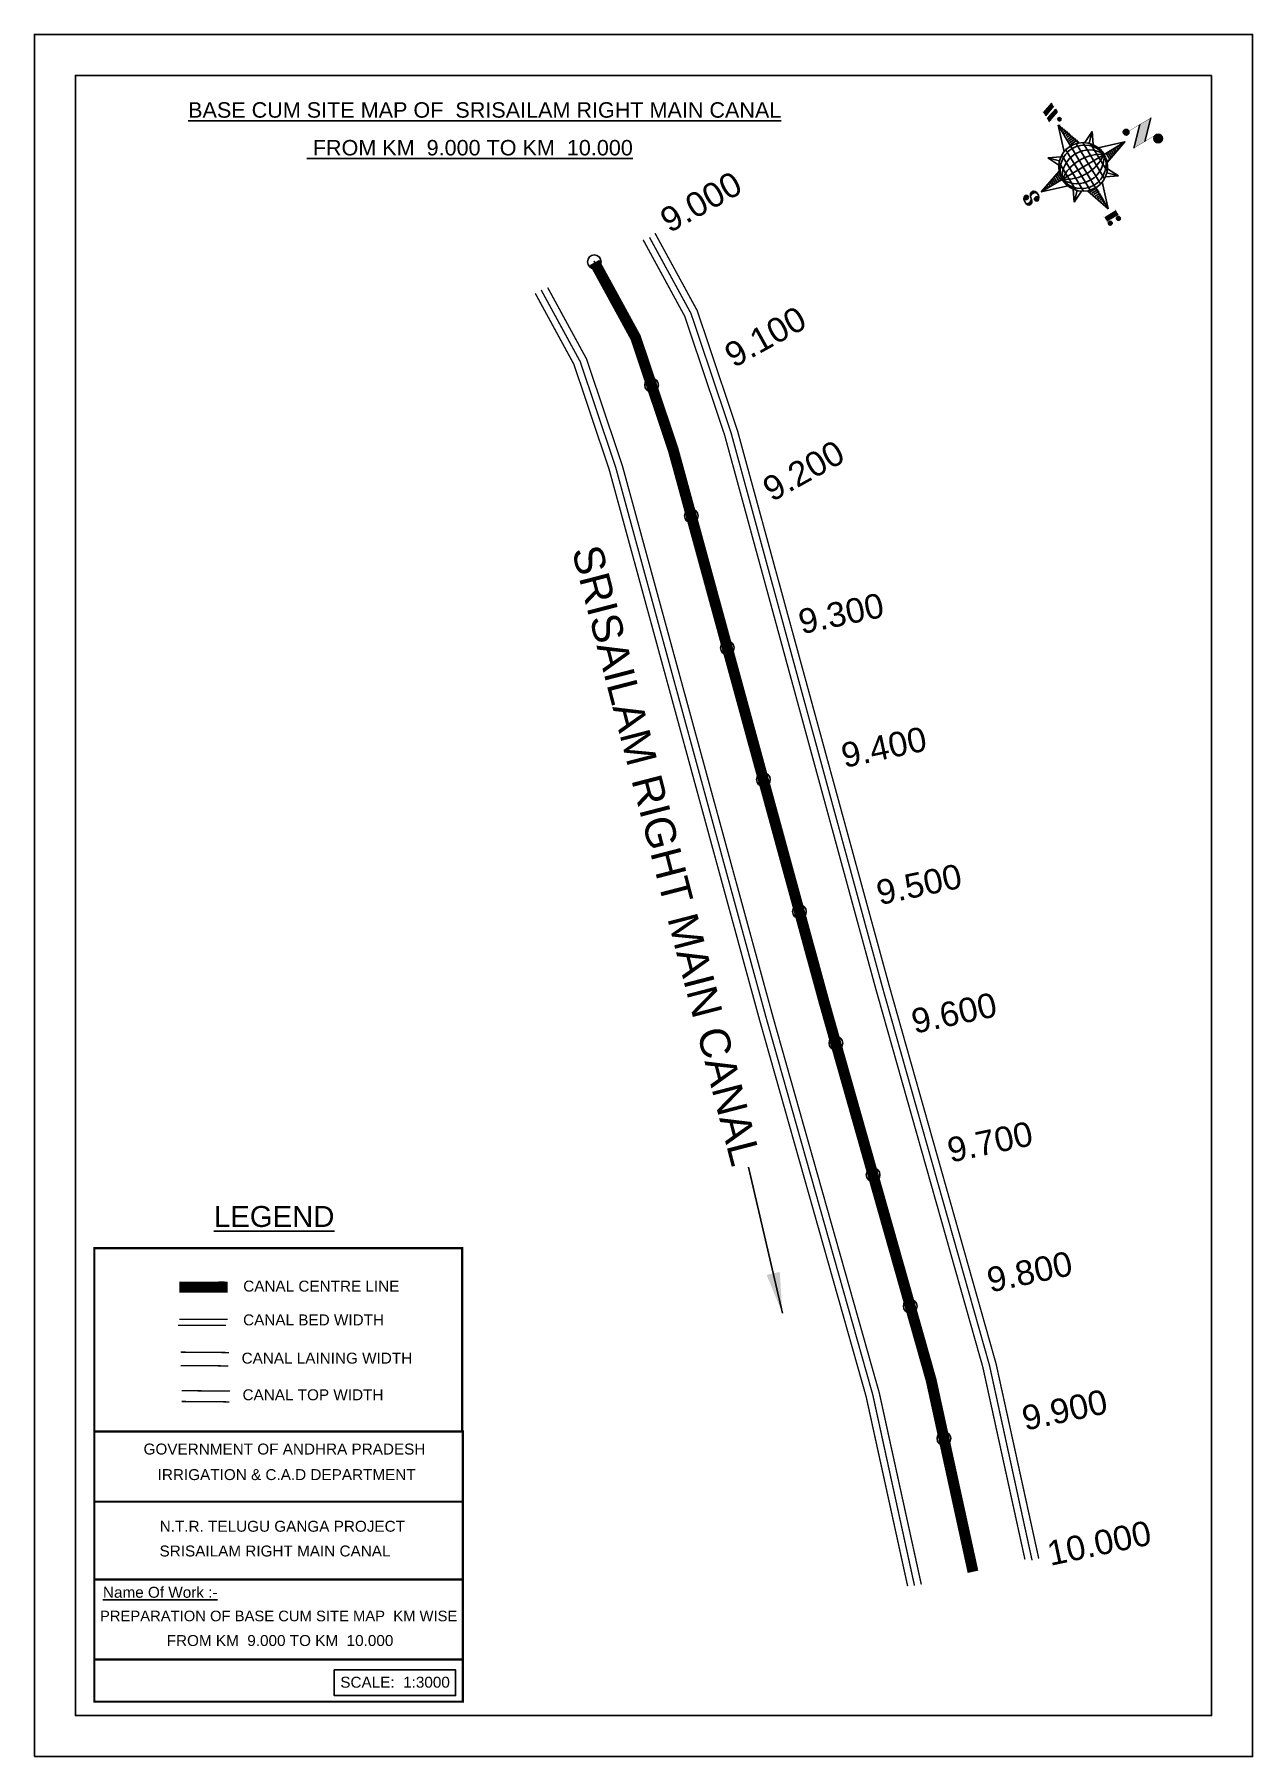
# Model space of a CAD drawing. Header units: inches. Extents: x 285930 to 286821, y 1753416 to 1754676.
import ezdxf

# ---------------------------------------------------------------- set-up
doc = ezdxf.new("R2010")
doc.units = ezdxf.units.IN
doc.header["$MEASUREMENT"] = 0
doc.header["$PDMODE"] = 32
doc.header["$PDSIZE"] = 10
for name, color, linetype in [('AQUADUCT', 1, 'Continuous'), ('bed with', 5, 'Continuous'), ('bord', 1, 'Continuous'), ('CHAINAGE', 7, 'Continuous'), ('FRAME 025', 7, 'Continuous'), ('lining', 4, 'Continuous'), ('TEXT', 7, 'Continuous'), ('top of bund', 1, 'Continuous'), ('V', 6, 'Continuous')]:
    doc.layers.add(name, color=color, linetype=linetype)
doc.styles.get("Standard").update_dxf_attribs({"font": 'arial.ttf'})
doc.dimstyles.get("Standard").update_dxf_attribs({"dimtxt": 0.18, "dimasz": 0.18, "dimexe": 0.18, "dimexo": 0.0625, "dimgap": 0.09, "dimtad": 0, "dimtih": 1, "dimtoh": 1, "dimdec": 4, "dimzin": 0, "dimdsep": 46, "dimtxsty": 'Standard', "dimcen": 0.09, "dimadec": 0, "dimazin": 0, "dimtfac": 1, "dimtdec": 4, "dimtofl": 0, "dimtmove": 0, "dimatfit": 3, "dimfxl": 0, "dimtolj": 1, "dimtzin": 0, "dimarcsym": 0})
pattern_1 = [(267.297113149, (-8720374.938, 50637915.138), (10.5367255337, -0.497431438), [])]
pattern_2 = [(357.297113149, (-8720374.938, 50637915.138), (0.497431438, 10.5367255337), [])]

# ---------------------------------------------------------------- blocks, each defined once
blk = doc.blocks.new('*X5')
at = {"color": 0, "linetype": 'Continuous'}
for p, q in [((6321.6, 240.5), (6322.3, 241.2)), ((6321.6, 240.3), (6322.3, 241)), ((6321.6, 240.1), (6322.3, 240.8)), ((6321.6, 239.9), (6322.4, 240.7)), ((6321.6, 239.8), (6322.4, 240.6)), ((6321.6, 239.6), (6322.5, 240.5)), ((6321.6, 239.4), (6322.5, 240.3)), ((6321.6, 239.2), (6322.6, 240.2)), ((6321.7, 239.1), (6322.6, 240.1)), ((6321.8, 240.8), (6322.4, 241.4)), ((6321.8, 239), (6322.7, 240)), ((6321.8, 239), (6322.8, 239.9)), ((6321.9, 238.9), (6322.9, 239.8)), ((6322, 238.8), (6323, 239.7)), ((6322.1, 241.3), (6322.4, 241.6)), ((6322.1, 238.7), (6323.1, 239.6)), ((6322.2, 238.6), (6323.1, 239.6)), ((6322.3, 238.5), (6323.2, 239.5)), ((6322.4, 238.5), (6323.3, 239.4)), ((6322.5, 238.4), (6323.4, 239.3)), ((6322.7, 238.4), (6323.6, 239.3)), ((6322.8, 238.3), (6323.7, 239.2)), ((6322.9, 238.3), (6323.8, 239.1)), ((6323.1, 238.2), (6323.9, 239.1)), ((6323.2, 238.2), (6324, 239)), ((6323.3, 238.2), (6324.2, 239)), ((6323.5, 238.1), (6324.3, 238.9)), ((6323.7, 238.1), (6324.4, 238.9)), ((6323.8, 238.1), (6324.6, 238.8)), ((6324.1, 238.2), (6324.7, 238.8)), ((6324.3, 238.3), (6324.9, 238.8)), ((6324.6, 238.3), (6325.1, 238.8)), ((6324.8, 238.4), (6325.2, 238.8)), ((6325.1, 238.5), (6325.4, 238.8)), ((6325.4, 238.6), (6325.6, 238.8))]:
    blk.add_line(p, q, dxfattribs=at)
blk = doc.blocks.new('*X4')
at = {"color": 0, "linetype": 'Continuous'}
for p, q in [((6324.4, 240.3), (6324.5, 240.4)), ((6324.6, 240.3), (6324.8, 240.5)), ((6324.7, 240.2), (6325, 240.5)), ((6324.8, 240.2), (6325.2, 240.6)), ((6325, 240.1), (6325.5, 240.6)), ((6325.1, 240.1), (6325.6, 240.6)), ((6325.2, 240), (6325.8, 240.6)), ((6325.3, 240), (6326, 240.6)), ((6325.4, 239.9), (6326.1, 240.6)), ((6325.5, 239.8), (6326.2, 240.5)), ((6325.6, 239.8), (6326.3, 240.5)), ((6325.7, 239.7), (6326.5, 240.4)), ((6325.9, 239.6), (6326.6, 240.3)), ((6326, 239.5), (6326.7, 240.3)), ((6326, 239.4), (6326.8, 240.2)), ((6326.1, 239.3), (6327, 240.2)), ((6326.2, 239.3), (6327.1, 240.1)), ((6326.3, 239.2), (6327.1, 240)), ((6326.4, 239.1), (6327.2, 239.9)), ((6326.5, 239), (6327.3, 239.8)), ((6326.5, 238.9), (6327.4, 239.7)), ((6326.6, 238.8), (6327.5, 239.6)), ((6326.7, 238.7), (6327.5, 239.5)), ((6326.8, 238.6), (6327.6, 239.4)), ((6326.8, 238.5), (6327.7, 239.3)), ((6326.8, 236.5), (6327.4, 237)), ((6326.9, 238.3), (6327.8, 239.2)), ((6326.9, 238.2), (6327.9, 239.1)), ((6326.9, 236.8), (6327.6, 237.4)), ((6327, 238.1), (6327.8, 239)), ((6327, 237.9), (6327.8, 238.8)), ((6327, 237.8), (6327.8, 238.6)), ((6327, 237.6), (6327.8, 238.4)), ((6327, 237.4), (6327.8, 238.2)), ((6327, 237.3), (6327.8, 238)), ((6327, 237.1), (6327.8, 237.9))]:
    blk.add_line(p, q, dxfattribs=at)
blk = doc.blocks.new('H')
at = {"layer": 'bord', "extrusion": (0.000427885, 0.004792, 0.999988)}
h = blk.add_hatch(dxfattribs=at)
h.set_pattern_fill('LINE', color=8, scale=84.387686, angle=-2.70289, style=0)
h.set_pattern_definition(pattern_2)
h.paths.add_polyline_path([(-492.5, 785.6, -0.090992), (-448, 775.2), (-486.5, 912)])
h = blk.add_hatch(dxfattribs=at)
h.set_pattern_fill('LINE', color=8, scale=84.387686, angle=-92.70289, style=0)
h.set_pattern_definition(pattern_1)
h.paths.add_polyline_path([(-624.9, 665.1, -0.090992), (-614.5, 709.6), (-751.3, 671.1)])
h = blk.add_hatch(dxfattribs=at)
h.set_pattern_fill('LINE', color=8, scale=84.387686, angle=-92.70289, style=0)
h.set_pattern_definition(pattern_1)
h.paths.add_polyline_path([(-245.6, 647.2), (-372, 653.2, -0.090992), (-382.4, 608.7)])
h = blk.add_hatch(dxfattribs=at)
h.set_pattern_fill('LINE', color=8, scale=84.387686, angle=-2.70289, style=0)
h.set_pattern_definition(pattern_2)
h.paths.add_polyline_path([(-504.4, 532.7, -0.090992), (-548.9, 543.1), (-510.4, 406.3)])
for p, q in [((-516.2, 1087.1, -1217.1), (-431.5, 994, -1216.7)), ((-519.4, 1020.4, -1216.8), (-434.7, 927.3, -1216.4)), ((-538.3, 773.7, -1215.6), (-487, 906.2, -1216.3)), ((-487, 906.2, -1216.3), (-493, 779.8, -1215.7)), ((-487, 906.2, -1216.3), (-448.5, 769.4, -1215.7)), ((-626.7, 793.8, -1215.7), (-566.8, 760.2, -1215.6)), ((-626.7, 793.8, -1215.7), (-584.1, 747, -1215.5)), ((-598.9, 731, -1215.4), (-626.7, 793.8, -1215.7)), ((-421.3, 753.3, -1215.6), (-358.5, 781.1, -1215.7)), ((-358.5, 781.1, -1215.7), (-405.3, 738.5, -1215.5)), ((-358.5, 781.1, -1215.7), (-392.1, 721.2, -1215.4)), ((-864.7, 700.9, -1215.1), (-846.9, 637.7, -1214.9)), ((-846.9, 700.1, -1215.1), (-829.1, 636.9, -1214.9)), ((-829.1, 699.2, -1215.2), (-811.3, 636, -1214.9)), ((-829.1, 699.2, -1215.2), (-811.3, 698.4, -1215.2)), ((-811.3, 698.4, -1215.2), (-793.5, 635.2, -1214.9)), ((-751.8, 665.3, -1215), (-615, 703.8, -1215.3)), ((-751.8, 665.3, -1215), (-625.4, 659.3, -1215)), ((-619.3, 614, -1214.8), (-751.8, 665.3, -1215)), ((-246.1, 641.4, -1215.1), (-382.9, 602.9, -1214.9)), ((-378.6, 692.6, -1215.3), (-246.1, 641.4, -1215.1)), ((-372.5, 647.4, -1215.1), (-246.1, 641.4, -1215.1)), ((-213.5, 669.3, -1215.3), (-216.7, 600.8, -1214.9)), ((-197.2, 599.9, -1214.9), (-193.9, 668.4, -1215.3)), ((-639.4, 525.6, -1214.4), (-605.8, 585.5, -1214.7)), ((-639.4, 525.6, -1214.4), (-592.6, 568.1, -1214.6)), ((-576.6, 553.3, -1214.6), (-639.4, 525.6, -1214.4)), ((-510.9, 400.5, -1213.9), (-549.4, 537.2, -1214.5)), ((-371.2, 512.9, -1214.5), (-431.1, 546.5, -1214.6)), ((-371.2, 512.9, -1214.5), (-413.8, 559.7, -1214.7)), ((-399, 575.7, -1214.7), (-371.2, 512.9, -1214.5)), ((-459.6, 533, -1214.5), (-510.9, 400.5, -1213.9)), ((-504.9, 526.9, -1214.5), (-510.9, 400.5, -1213.9))]:
    blk.add_line(p, q, dxfattribs=at)
at = {"layer": 'bord', "color": 8, "linetype": 'ByBlock', "extrusion": (0.000427885, 0.004792, 0.999988)}
for p, q in [((-386.5, 711.4, -1215.4), (-605.5, 721.7, -1215.4)), ((-410.8, 744.2, -1215.5), (-578.1, 752.1, -1215.5)), ((-493, 779.8, -1215.7), (-504.9, 526.9, -1214.5)), ((-372.5, 647.4, -1215.1), (-625.4, 659.3, -1215)), ((-378, 615.9, -1214.9), (-622.9, 627.5, -1214.9)), ((-375, 679.2, -1215.3), (-619.9, 690.7, -1215.2)), ((-392.4, 584.9, -1214.8), (-611.4, 595.3, -1214.7)), ((-419.8, 554.6, -1214.6), (-587.1, 562.5, -1214.6))]:
    blk.add_line(p, q, dxfattribs=at)
at = {"layer": 'bord', "extrusion": (0.000427885, 0.004792, 0.999988), "elevation": -1212.1}
for points in [[(-522, 959.6, 1.61, 1.61, 0), (-515.7, 1092.9, 1.61, 1.61, 0)], [(-434.2, 933.1, 1.61, 1.61, 0), (-427.9, 1066.5, 1.61, 1.61, 0)], [(-870.1, 707, 0.642, 0.642, 0), (-846.4, 705.9, 0.642, 0.642, 0)], [(-828.6, 642.7, 0.642, 0.642, 0), (-855.2, 643.9, 0.642, 0.642, 0)], [(-828.6, 642.7, 0.642, 0.642, 0), (-821, 678, 0.642, 0.642, 0)], [(-810.8, 641.8, 0.642, 0.642, 0), (-784.1, 640.6, 0.642, 0.642, 0)], [(-793, 641, 0.642, 0.642, 0), (-781.6, 693.9, 0.642, 0.642, 0)], [(-222.7, 675.6, 0.706, 0.706, 0), (-173.8, 673.3, 0.706, 0.706, 0)], [(-177.1, 604.8, 0.706, 0.706, 0), (-226, 607.1, 0.706, 0.706, 0)]]:
    blk.add_lwpolyline(points, format="xyseb", dxfattribs=at)
for points in [[(-413.7, 1073.1, 22.3, 22.3, 1), (-397.6, 1057.7, 22.3, 22.3, 1)], [(-530.3, 949.5, 14.8, 14.8, 1), (-519.6, 939.3, 14.8, 14.8, 1)], [(-775.9, 696.6, 8.9, 8.9, 1), (-769.5, 690.4, 8.9, 8.9, 1)], [(-177.8, 666.9, 9.79, 9.79, 1), (-170.8, 660.1, 9.79, 9.79, 1)], [(-180.1, 618, 9.79, 9.79, 1), (-173.1, 611.2, 9.79, 9.79, 1)], [(-489.8, 361.7, 11.1, 11.1, 1), (-498.1, 369.1, 11.1, 11.1, 1)], [(-525.2, 321.6, 11.1, 11.1, 1), (-533.4, 328.9, 11.1, 11.1, 1)]]:
    blk.add_lwpolyline(points, format="xyseb", close=True, dxfattribs=at)
at = {"layer": 'bord', "extrusion": (0.000427885, 0.004792, 0.999988), "const_width": 0.706, "elevation": -1212.1}
blk.add_lwpolyline([(-194.8, 644.8), (-185, 644.4)], dxfattribs=at)
at = {"layer": 'bord', "extrusion": (0.000427885, 0.004792, 0.999988), "elevation": -1212.1}
for points in [[(-537, 317.4), (-530.7, 310.5), (-519.8, 306.8), (-504.9, 306.9), (-493.9, 310), (-486.3, 317.7), (-486.5, 325.8), (-490.6, 333.3), (-493.5, 336.2), (-502.8, 340.9), (-522.5, 347.3), (-530.4, 351.6), (-533.7, 354.6), (-537.4, 362.6), (-537, 373.4), (-530, 380.7), (-520, 384.1), (-503.5, 384.2), (-492.5, 379.9), (-487.1, 373.3)], [(-522.5, 347.6), (-526.2, 353.8), (-527.8, 360.6), (-527.9, 370.6), (-525.9, 375.5), (-521.3, 381.2), (-514.5, 384.4)], [(-504.9, 306.9), (-499, 312.4), (-497, 319.4), (-497.5, 326.5), (-501.2, 335.4), (-509.2, 343.2)]]:
    blk.add_lwpolyline(points, dxfattribs=at)
at = {"layer": 'bord', "extrusion": (0.000427885, 0.004792, 0.999988)}
for centre, radius in [((-405.6, 1065.4, -1212.1), 22.3), ((-525, 944.4, -1212.1), 14.8), ((-498.4, 659.1, -1212.1), 126.6), ((-772.7, 693.5, -1212.1), 8.9), ((-174.3, 663.5, -1212.1), 9.79), ((-176.6, 614.6, -1212.1), 9.79), ((-494, 365.4, -1212.1), 11.1), ((-529.3, 325.2, -1212.1), 11.1)]:
    blk.add_circle(centre, radius, dxfattribs=at)
at = {"layer": 'bord', "color": 8, "linetype": 'ByBlock', "extrusion": (0.000427885, 0.004792, 0.999988)}
for centre, radius, start, end in [((-481.5, 658.3, -1212.1), 127.7, 94.92536, 259.66906), ((-436.8, 656.2, -1212.1), 140.8, 113.28644, 241.30798), ((-315.9, 650.5, -1212.1), 222.3, 142.58916, 212.00526), ((-560.1, 662.1, -1212.1), 140.8, 293.28644, 61.30798), ((-681, 667.8, -1212.1), 222.3, 322.58916, 32.00526), ((-515.4, 659.9, -1212.1), 127.7, 274.92536, 79.66906)]:
    blk.add_arc(centre, radius, start, end, dxfattribs=at)
at = {"layer": 'bord', "extrusion": (0.000427885, 0.004792, 0.999988)}
for points in [[(-515.7, 1092.9, -1212.1), (-431, 999.8, -1212.1), (-518.9, 1026.2, -1212.1), (-434.2, 933.1, -1212.1)], [(-864.1, 706.7, -1212.1), (-846.4, 705.9, -1212.1), (-846.3, 643.5, -1212.1), (-828.6, 642.7, -1212.1)], [(-828.6, 705, -1212.1), (-810.8, 704.2, -1212.1), (-810.8, 641.8, -1212.1), (-793, 641, -1212.1)], [(-193.4, 674.2, -1212.1), (-196.6, 605.7, -1212.1), (-213, 675.1, -1212.1), (-216.2, 606.7, -1212.1)]]:
    blk.add_solid(points, dxfattribs=at)
at = {"layer": 'bord', "extrusion": (0.000427885, 0.004792, 0.999988), "xscale": 7.977342409717546, "yscale": 7.977342408231451, "zscale": 7.977342408476333, "rotation": 138.0840426661453}
for name, p in [('*X4', (38300.5, -31929.4, -1212.1)), ('*X5', (38314.4, -31950.9, -1212.1))]:
    blk.add_blockref(name, p, dxfattribs=at)

msp = doc.modelspace()

# ---------------------------------------------------------------- linework, layer by layer
at = {"linetype": 'ByBlock'}
for points in [[(285930.4, 1753415.5), (285930.4, 1754675.5), (286821.4, 1754675.5), (286821.4, 1753415.5)], [(286791.4, 1754645.5), (286791.4, 1753445.5), (285960.4, 1753445.5), (285960.4, 1754645.5)]]:
    msp.add_lwpolyline(points, close=True, dxfattribs=at)
at = {"color": 3}
for p in [(286339.9, 1754509.2), (286381.8, 1754418.9), (286410.9, 1754323.2), (286437.2, 1754226.7), (286463.6, 1754130.3), (286489.9, 1754033.8), (286516.6, 1753937.4), (286543.8, 1753841.2), (286571, 1753745), (286595.6, 1753648.1)]:
    msp.add_point(p, dxfattribs=at)
at = {"layer": 'bed with', "const_width": 1}
for points in [[(286375.6, 1754525.3), (286406, 1754469.4), (286435.1, 1754382.8), (286545.6, 1753977.9), (286624.1, 1753700.4), (286654.9, 1753559.7)], [(286305.8, 1754490.3), (286334.2, 1754438.1), (286360.4, 1754360.1), (286470.5, 1753957), (286548.4, 1753681.4), (286579.1, 1753541.4)], [(286070.6, 1753731), (286068.6, 1753731), (286035.8, 1753731), (286035.5, 1753731)], [(286071.7, 1753735.4), (286068.6, 1753735.4), (286036.4, 1753735.4)]]:
    msp.add_lwpolyline(points, dxfattribs=at)
at = {"layer": 'FRAME 025', "lineweight": -3, "const_width": 1.64}
for points in [[(285974.2, 1753787.5), (286243.3, 1753787.5), (286243.3, 1753653.3), (285974.2, 1753653.3)], [(285974.2, 1753653.3), (286243.7, 1753653.3), (286243.7, 1753455.7), (285974.2, 1753455.7)]]:
    msp.add_lwpolyline(points, close=True, dxfattribs=at)
for points in [[(285974.2, 1753602), (286243.7, 1753602)], [(285974.2, 1753545.1), (286243.7, 1753545.1)], [(285974.2, 1753486.5), (286243.7, 1753486.5)]]:
    msp.add_lwpolyline(points, dxfattribs=at)
at = {"layer": 'lining', "const_width": 1}
for points in [[(286380.3, 1754527), (286410.6, 1754471.4), (286439.9, 1754384.2), (286550.4, 1753979.3), (286629, 1753701.6), (286660.1, 1753559.1)], [(286301, 1754488.6), (286329.6, 1754436.1), (286355.6, 1754358.6), (286465.7, 1753955.7), (286543.6, 1753680.2), (286574.1, 1753540.6)], [(286037.4, 1753711.4), (286062.2, 1753711.2), (286072.8, 1753711.1)], [(286037.4, 1753701.6), (286064.3, 1753701.4), (286072.3, 1753701.3)]]:
    msp.add_lwpolyline(points, dxfattribs=at)
at = {"layer": 'top of bund', "const_width": 1}
for points in [[(286384.3, 1754530.1), (286415.2, 1754473.4), (286444.6, 1754385.7), (286555.3, 1753980.6), (286633.8, 1753702.8), (286665, 1753560.4)], [(286296.7, 1754486.1), (286325, 1754434.1), (286350.8, 1754357.1), (286460.8, 1753954.4), (286538.7, 1753679), (286569.1, 1753540.2)], [(286038, 1753683.2), (286062.6, 1753683), (286073.4, 1753682.9)], [(286073, 1753675), (286065.1, 1753675.1), (286038.1, 1753675.3)]]:
    msp.add_lwpolyline(points, dxfattribs=at)
at = {"layer": 'V', "color": 6, "const_width": 8}
for points in [[(286340.1, 1754508.7), (286370.1, 1754453.8), (286397.7, 1754371.4), (286508, 1753967.5), (286586.3, 1753690.9), (286616.9, 1753550.7)], [(286071.6, 1753759), (286069, 1753759.1), (286036.4, 1753759)], [(286036.4, 1753759), (286071.6, 1753759)]]:
    msp.add_lwpolyline(points, dxfattribs=at)
at = {"layer": 'V', "color": 0}
msp.add_lwpolyline([(286149.7, 1753478.9), (286238.4, 1753478.9), (286238.4, 1753460.1), (286149.7, 1753460.1)], close=True, dxfattribs=at)

# ---------------------------------------------------------------- block references
at = {"layer": 'AQUADUCT', "color": 1, "xscale": 0.1408039183818527, "yscale": 0.1408039185026837, "zscale": 0.1408039184379445, "rotation": 303.583896604393}
msp.add_blockref('H', (286659.7, 1754469.2, 170.9), dxfattribs=at)

# ---------------------------------------------------------------- texts
at = {"layer": 'CHAINAGE'}
for s, rotation, p in [('9.000', 29.1782, (286394.8, 1754529.9)), ('9.100', 29.1782, (286441.9, 1754431.2)), ('9.200', 29.1782, (286469.8, 1754333.2)), ('9.300', 11.9629, (286491.5, 1754236.6)), ('9.400', 11.9629, (286522.8, 1754138.8)), ('9.500', 11.9629, (286548.5, 1754038.4)), ('9.600', 11.9629, (286574.1, 1753944.3)), ('9.700', 11.9629, (286600.4, 1753850)), ('9.800', 11.9629, (286629.4, 1753755)), ('9.900', 11.9629, (286655, 1753653.9)), ('10.000', 11.9629, (286673.4, 1753555))]:
    msp.add_text(s, height=18, rotation=rotation, dxfattribs=at).set_placement(p)
at = {"layer": 'CHAINAGE', "color": 1}
msp.add_text('SRISAILAM RIGHT MAIN CANAL', height=22.124, rotation=284.5543, dxfattribs=at).set_placement((286323.3, 1754298.2))
at = {"layer": 'CHAINAGE', "color": 0}
for s, height, p in [('%%ULEGEND', 15.34, (286061.7, 1753803)), ('CANAL CENTRE LINE', 8, (286083.1, 1753755.7)), ('CANAL BED WIDTH', 8, (286083, 1753731)), ('CANAL LAINING WIDTH', 8, (286081.9, 1753703)), ('CANAL TOP WIDTH', 8, (286082.6, 1753676.2)), ('GOVERNMENT OF ANDHRA PRADESH ', 8, (286010.2, 1753636.5)), ('IRRIGATION & C.A.D DEPARTMENT', 8, (286020.5, 1753617.8)), ('N.T.R. TELUGU GANGA PROJECT', 8, (286022, 1753580)), ('SRISAILAM RIGHT MAIN CANAL', 8, (286021.9, 1753561.9)), ('%%UName Of Work :-', 8, (285980.5, 1753531.7)), ('PREPARATION OF BASE CUM SITE MAP  KM WISE', 7.743, (285978.3, 1753514.5)), (' FROM KM  9.000 TO KM  10.000', 8, (286024, 1753496.4)), ('SCALE:  1:3000', 8, (286154.1, 1753465.9))]:
    msp.add_text(s, height=height, dxfattribs=at).set_placement(p)
at = {"layer": 'TEXT', "color": 0}
for s, p in [('%%UBASE CUM SITE MAP OF  SRISAILAM RIGHT MAIN CANAL', (286042.8, 1754614.6)), ('%%U FROM KM  9.000 TO KM  10.000', (286129.6, 1754587))]:
    msp.add_text(s, height=11.294, dxfattribs=at).set_placement(p)

# ---------------------------------------------------------------- leaders
at = {"layer": 'CHAINAGE', "color": 1}
msp.add_leader([(286477.5, 1753739.8), (286452.8, 1753846.8)], dimstyle='Standard', override={"dimasz": 30, "dimgap": 0.09, "dimtad": 0}, dxfattribs=at)

doc.saveas('drawing.dxf')
